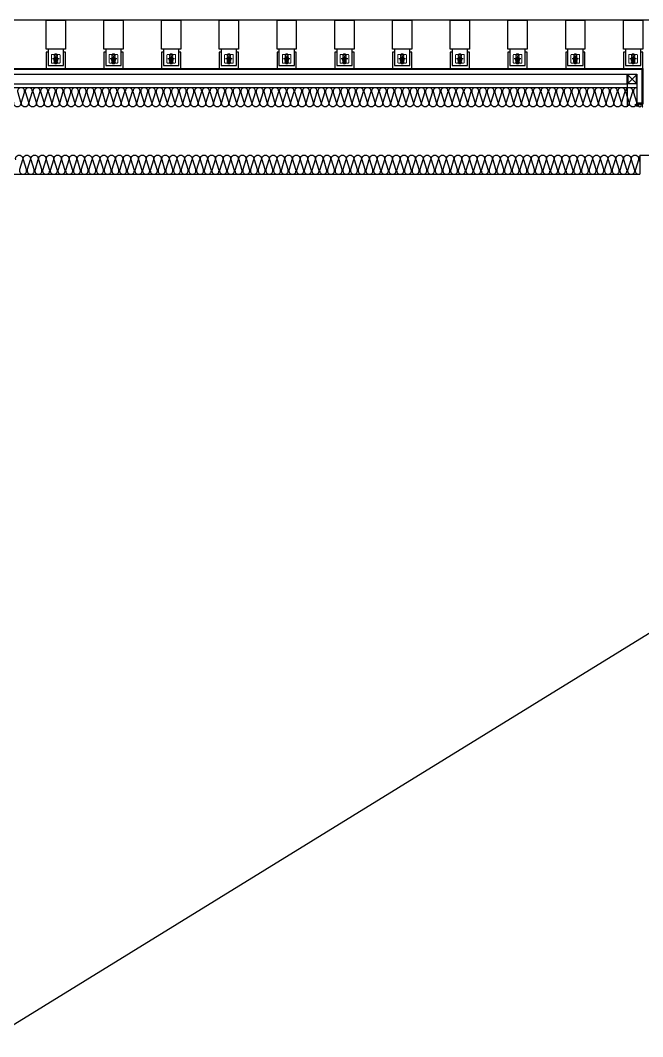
# Model space of a CAD drawing. Header units: millimetres. Extents: x 49154 to 181784, y 28275 to 149577.
# Drawn here: x 148520 to 151754, y 144174 to 149455 of the extents above; entities that cross this region are included whole.
import ezdxf

# ---------------------------------------------------------------- set-up
doc = ezdxf.new("R2010")
doc.units = ezdxf.units.MM
doc.header["$LTSCALE"] = 300
for name, pattern in [('CENTER2', [1.125, 0.75, -0.125, 0.125, -0.125]), ('CENTERX2', [4, 2.5, -0.5, 0.5, -0.5]), ('HID', [2.8, 1.8, -1])]:
    doc.linetypes.add(name, pattern=pattern)
doc.layers.add('4', color=4, linetype='Continuous', lineweight=13)
for name, color, linetype in [('6FIN', 6, 'Continuous'), ('A-ELE-8', 8, 'Continuous'), ('A-FIN', 6, 'Continuous'), ('A-FIN(EX)', 6, 'Continuous'), ('A-HAT-MATL', 8, 'Continuous'), ('A-OPEN', 1, 'Continuous'), ('A-하지철물', 55, 'Continuous'), ('ISL', 251, 'Continuous'), ('loco_SCR', 1, 'Continuous'), ('SCREW', 6, 'Continuous'), ('SHEET', 6, 'Continuous'), ('보(girder)', 7, 'HID'), ('복합판넬', 6, 'Continuous'), ('코킹', 191, 'Continuous')]:
    doc.layers.add(name, color=color, linetype=linetype)

# ---------------------------------------------------------------- blocks, each defined once
blk = doc.blocks.new('N-washer')
at = {"layer": '4', "color": 253}
for p, q in [((-22.5, 19.5), (-22.5, -19.5)), ((19.5, 22.5), (-19.5, 22.5)), ((22.5, -19.5), (22.5, 19.5)), ((-19.5, -22.5), (19.5, -22.5))]:
    blk.add_line(p, q, dxfattribs=at)
at = {"layer": '4', "color": 253, "linetype": 'HID', "lineweight": 25, "ltscale": 0.5}
for p, q in [((-6.9, 17.6), (-8.3, 16.7)), ((-8.3, 16.7), (-8.3, 15.8)), ((-8.3, 15.8), (-6.9, 15)), ((-6.9, 13.6), (-8.3, 12.7)), ((-8.3, 12.7), (-8.3, 11.8)), ((-8.3, 11.8), (-6.9, 11)), ((-6.9, 9.6), (-8.3, 8.7)), ((-8.3, 8.7), (-8.3, 7.8)), ((-8.3, 7.8), (-6.9, 7)), ((-6.9, 5.6), (-8.3, 4.7)), ((-8.3, 4.7), (-8.3, 3.8)), ((-8.3, 3.8), (-7, 3)), ((-7, 3), (-6, 3)), ((-6.9, 15), (-6.9, 13.6)), ((-6.9, 11), (-6.9, 9.6)), ((-6.9, 7), (-6.9, 5.6)), ((-6.5, 0.5), (-6.5, -0.5)), ((6, 3), (7, 3)), ((6.5, -0.5), (6.5, 0.5)), ((8.3, 16.7), (6.9, 17.6)), ((6.9, 15), (8.3, 15.8)), ((6.9, 13.6), (6.9, 15)), ((8.3, 12.7), (6.9, 13.6)), ((6.9, 11), (8.3, 11.8)), ((6.9, 9.6), (6.9, 11)), ((8.3, 8.7), (6.9, 9.6)), ((6.9, 7), (8.3, 7.8)), ((6.9, 5.6), (6.9, 7)), ((8.3, 4.7), (6.9, 5.6)), ((7, 3), (8.3, 3.8)), ((8.3, 15.8), (8.3, 16.7)), ((8.3, 11.8), (8.3, 12.7)), ((8.3, 7.8), (8.3, 8.7)), ((8.3, 3.8), (8.3, 4.7))]:
    blk.add_line(p, q, dxfattribs=at)
at = {"layer": '4', "color": 253, "linetype": 'HID', "lineweight": 25}
blk.add_line((6.9, 17.6), (-6.9, 17.6), dxfattribs=at)
at = {"layer": '4', "color": 253}
for centre, start, end in [((-19.5, 19.5), 90, 180), ((19.5, 19.5), 0, 90), ((-19.5, -19.5), 180, 270), ((19.5, -19.5), 270, 0)]:
    blk.add_arc(centre, 3, start, end, dxfattribs=at)
at = {"layer": '4', "color": 253, "linetype": 'HID', "lineweight": 25, "ltscale": 0.5}
for centre, start, end in [((0, 0.5), 157.3801, 180), ((0, 0.5), 22.6199, 157.3801), ((0, 0.5), 0, 22.6199), ((0, -0.5), 180, 0)]:
    blk.add_arc(centre, 6.5, start, end, dxfattribs=at)
blk.add_point((0, 0), dxfattribs=at)
blk = doc.blocks.new('A$C908c0e9f')
at = {"layer": 'A-ELE-8', "color": 251, "linetype": 'CENTER2'}
for p, q in [((67.2, 80), (32.8, 80)), ((50, 97.2), (50, 62.8))]:
    blk.add_line(p, q, dxfattribs=at)
at = {"layer": 'A-ELE-8', "color": 251, "elevation": 0}
for points in [[(10, 115), (0, 115), (0, 30)], [(100, 30), (100, 115), (90, 115)]]:
    blk.add_lwpolyline(points, dxfattribs=at)
for points in [[(10, 130), (10, 45), (90, 45), (90, 130)], [(50, 90.4), (41, 85.2), (41, 74.8), (50, 69.6), (59, 74.8), (59, 85.2)]]:
    blk.add_lwpolyline(points, close=True, dxfattribs=at)
at = {"layer": 'A-ELE-8', "color": 251, "linetype": 'HID', "lineweight": 25, "ltscale": 0.5, "elevation": 0}
blk.add_lwpolyline([(57, 58.6), (58.4, 59.4), (58.4, 60.5), (57, 61.4), (57, 62.6), (58.4, 63.4), (58.4, 64.5), (57, 65.4), (57, 66.6), (58.4, 67.4), (58.4, 68.5), (57, 69.4), (57, 70.6), (58.4, 71.4), (58.4, 72.5), (57, 73.4), (57, 74.6), (58.4, 75.4), (58.4, 76.5), (57, 77.4), (57, 78.6), (58.4, 79.4), (58.4, 80.5), (57, 81.4), (57, 82.6), (58.4, 83.4), (58.4, 84.5), (57, 85.4), (57, 86.6), (58.4, 87.4), (58.4, 88.5), (57, 89.4), (57, 90.6), (58.4, 91.4), (58.4, 92.5), (57, 93.4), (57, 94.6), (58.4, 95.4), (58.4, 96.5), (57, 97.4), (57, 98.6), (58.4, 99.4), (58.4, 100.5), (57, 101.4, 0.50708), (42.9, 101.4), (41.5, 100.5), (41.5, 99.4), (42.9, 98.6), (42.9, 97.4), (41.5, 96.5), (41.5, 95.4), (42.9, 94.6), (42.9, 93.4), (41.5, 92.5), (41.5, 91.4), (42.9, 90.6), (42.9, 89.4), (41.5, 88.5), (41.5, 87.4), (42.9, 86.6), (42.9, 85.4), (41.5, 84.5), (41.5, 83.4), (42.9, 82.6), (42.9, 81.4), (41.5, 80.5), (41.5, 79.4), (42.9, 78.6), (42.9, 77.4), (41.5, 76.5), (41.5, 75.4), (42.9, 74.6), (42.9, 73.4), (41.5, 72.5), (41.5, 71.4), (42.9, 70.6), (42.9, 69.4), (41.5, 68.5), (41.5, 67.4), (42.9, 66.6), (42.9, 65.4), (41.5, 64.5), (41.5, 63.4), (42.9, 62.6), (42.9, 61.4), (41.5, 60.5), (41.5, 59.4), (42.9, 58.6, 0.50708)], format="xyb", close=True, dxfattribs=at)
at = {"layer": 'A-ELE-8', "color": 251}
blk.add_circle((50, 80), 9, dxfattribs=at)
at = {"layer": 'A-ELE-8', "color": 251, "linetype": 'HID'}
blk.add_circle((50, 80), 6, dxfattribs=at)
at = {"layer": 'A-FIN(EX)', "elevation": 0}
blk.add_lwpolyline([(0, 280), (100, 280), (100, 130), (0, 130)], close=True, dxfattribs=at)
at = {"layer": 'A-ELE-8', "color": 251, "xscale": -1, "rotation": 180}
blk.add_blockref('N-washer', (50, 80), dxfattribs=at)
blk = doc.blocks.new('*U124')
at = {"layer": '6FIN'}
blk.add_lwpolyline([(25.3, 50), (-24.7, 50), (-24.7, 0), (25.3, 0)], close=True, dxfattribs=at)
at = {"layer": 'SHEET', "color": 8}
for p, q in [((-22.2, 2.5), (22.8, 47.5)), ((22.8, 2.5), (-22.2, 47.5))]:
    blk.add_line(p, q, dxfattribs=at)
blk.add_lwpolyline([(22.3, 2.3), (-21.7, 2.3, -0.414214), (-22.4, 3), (-22.4, 47, -0.414214), (-21.7, 47.7), (22.3, 47.7, -0.414214), (23, 47), (23, 3, -0.414214)], format="xyb", close=True, dxfattribs=at)
blk = doc.blocks.new('screw-2')
at = {"layer": 'loco_SCR', "linetype": 'CENTERX2'}
blk.add_line((-8.6, 0), (20.1, 0), dxfattribs=at)
at = {"layer": 'loco_SCR'}
for p, q in [((-2.4, 1.6), (-1.7, 3)), ((-0.7, 0.3), (-2.2, 0.8)), ((0, 4), (0, -4)), ((0, 2), (12.5, 2)), ((4.2, 2.5), (2.4, -2.5)), ((5.9, 2.5), (4.1, -2.5)), ((7.6, 2.5), (5.8, -2.5)), ((9.3, 2.5), (7.5, -2.5)), ((11, 2.5), (10.3, 0.5)), ((16, 0), (11.1, 0.8)), ((16, 0), (12.4, -2)), ((16, 0), (12.5, 2)), ((-2.4, -1.6), (-1.7, -3)), ((-0.7, -0.3), (-2.2, -0.8)), ((0, -2), (12.4, -2)), ((9.8, -1), (9.2, -2.5))]:
    blk.add_line(p, q, dxfattribs=at)
for centre, radius, start, end in [((0, 0), 4, 90, 270), ((-2, 1.3), 0.5, 135, 249.90676), ((-2.1, 3.1), 0.393, 352.90945, 75.28993), ((-0.7, 0), 0.262, 273.80758, 86.54792), ((11.1, -0.6), 1.4, 70.8182, 270.52942), ((-2, -1.3), 0.5, 109.98259, 225), ((-2.1, -3), 0.393, 261.9149, 3.48676)]:
    blk.add_arc(centre, radius, start, end, dxfattribs=at)
blk = doc.blocks.new('A$Caf999d5d')
at = {"layer": 'A-FIN'}
for p, q in [((-1, 15), (25, 14.9)), ((3, 19), (29, 18.9)), ((25, 7.4), (25, 14.9)), ((28, 7.4), (25, 7.4)), ((29, 7.4), (25, 7.4)), ((29, 7.4), (29, 18.9))]:
    blk.add_line(p, q, dxfattribs=at)
at = {"layer": '코킹', "color": 1}
blk.add_circle((14.5, 7.5), 7.5, dxfattribs=at)
at = {"layer": '코킹', "color": 1, "extrusion": (0, 0, -1)}
blk.add_ellipse((-1, 7.5), major_axis=(0, 7.5), ratio=0.368706, start_param=0, end_param=3.141604, dxfattribs=at)
at = {"layer": 'SCREW', "xscale": 0.700000000000001, "yscale": 0.700000000000001, "zscale": 0.700000000000001, "rotation": 359.9997454971837}
blk.add_blockref('screw-2', (25, 11.2), dxfattribs=at)
blk = doc.blocks.new('*U126')
at = {"layer": 'A-하지철물'}
for points in [[(-2338.2, -220), (-2338.2, -50), (4601.8, -50), (4601.8, -220)], [(-2288.2, -220), (-2288.2, -100), (4551.8, -100), (4551.8, -220)]]:
    blk.add_lwpolyline(points, dxfattribs=at)
at = {"layer": '복합판넬'}
for points in [[(-2368.2, -205), (-2368.2, -20), (4631.8, -20), (4631.8, -205)], [(-2364.2, -201), (-2364.2, -24), (4627.8, -24), (4627.8, -201)]]:
    blk.add_lwpolyline(points, dxfattribs=at)
at = {"layer": 'A-FIN', "xscale": -1}
blk.add_blockref('A$Caf999d5d', (4630.8, -220), dxfattribs=at)
at = {"layer": '보(girder)', "xscale": -1, "rotation": 180}
blk.add_blockref('*U124', (4576.5, -50), dxfattribs=at)

msp = doc.modelspace()

# ---------------------------------------------------------------- linework, layer by layer
at = {"layer": 'A-HAT-MATL'}
msp.add_line((165553.6, 149455), (104053.6, 149455), dxfattribs=at)
at = {"layer": 'A-OPEN'}
msp.add_line((104303.6, 117005), (155653.6, 148655), dxfattribs=at)
at = {"layer": 'ISL'}
for q in [(151738.6, 148655), (155568.6, 148755)]:
    msp.add_line((151738.6, 148755), q, dxfattribs=at)
at = {"layer": 'ISL', "elevation": 0}
for points in [[(151723.6, 149105), (144783.6, 149105)], [(144768.6, 148655), (145053.6, 148655), (145053.6, 148105), (146053.6, 148105), (146053.6, 148655), (151738.6, 148655)]]:
    msp.add_lwpolyline(points, dxfattribs=at)
for points in [[(151723.6, 149105, 0.509267), (151705.9, 149080.8), (151721.2, 149029.3, -1.372593), (151685.9, 149029.3), (151701.2, 149080.8, 0.509267), (151683.6, 149105, 0.509267), (151665.9, 149080.8), (151681.2, 149029.3, -1.372593), (151645.9, 149029.3), (151661.2, 149080.8, 0.509267), (151643.6, 149105, 0.509267), (151625.9, 149080.8), (151641.2, 149029.3, -1.372593), (151605.9, 149029.3), (151621.2, 149080.8, 0.509267), (151603.6, 149105, 0.509267), (151585.9, 149080.8), (151601.2, 149029.3, -1.372593), (151565.9, 149029.3), (151581.2, 149080.8, 0.509267), (151563.6, 149105, 0.509267), (151545.9, 149080.8), (151561.2, 149029.3, -1.372593), (151525.9, 149029.3), (151541.2, 149080.8, 0.509267), (151523.6, 149105, 0.509267), (151505.9, 149080.8), (151521.2, 149029.3, -1.372593), (151485.9, 149029.3), (151501.2, 149080.8, 0.509267), (151483.6, 149105, 0.509267), (151465.9, 149080.8), (151481.2, 149029.3, -1.372593), (151445.9, 149029.3), (151461.2, 149080.8, 0.509267), (151443.6, 149105, 0.509267), (151425.9, 149080.8), (151441.2, 149029.3, -1.372593), (151405.9, 149029.3), (151421.2, 149080.8, 0.509267), (151403.6, 149105, 0.509267), (151385.9, 149080.8), (151401.2, 149029.3, -1.372593), (151365.9, 149029.3), (151381.2, 149080.8, 0.509267), (151363.6, 149105, 0.509267), (151345.9, 149080.8), (151361.2, 149029.3, -1.372593), (151325.9, 149029.3), (151341.2, 149080.8, 0.509267), (151323.6, 149105, 0.509267), (151305.9, 149080.8), (151321.2, 149029.3, -1.372593), (151285.9, 149029.3), (151301.2, 149080.8, 0.509267), (151283.6, 149105, 0.509267), (151265.9, 149080.8), (151281.2, 149029.3, -1.372593), (151245.9, 149029.3), (151261.2, 149080.8, 0.509267), (151243.6, 149105, 0.509267), (151225.9, 149080.8), (151241.2, 149029.3, -1.372593), (151205.9, 149029.3), (151221.2, 149080.8, 0.509267), (151203.6, 149105, 0.509267), (151185.9, 149080.8), (151201.2, 149029.3, -1.372593), (151165.9, 149029.3), (151181.2, 149080.8, 0.509267), (151163.6, 149105, 0.509267), (151145.9, 149080.8), (151161.2, 149029.3, -1.372593), (151125.9, 149029.3), (151141.2, 149080.8, 0.509267), (151123.6, 149105, 0.509267), (151105.9, 149080.8), (151121.2, 149029.3, -1.372593), (151085.9, 149029.3), (151101.2, 149080.8, 0.509267), (151083.6, 149105, 0.509267), (151065.9, 149080.8), (151081.2, 149029.3, -1.372593), (151045.9, 149029.3), (151061.2, 149080.8, 0.509267), (151043.6, 149105, 0.509267), (151025.9, 149080.8), (151041.2, 149029.3, -1.372593), (151005.9, 149029.3), (151021.2, 149080.8, 0.509267), (151003.6, 149105, 0.509267), (150985.9, 149080.8), (151001.2, 149029.3, -1.372593), (150965.9, 149029.3), (150981.2, 149080.8, 0.509267), (150963.6, 149105, 0.509267), (150945.9, 149080.8), (150961.2, 149029.3, -1.372593), (150925.9, 149029.3), (150941.2, 149080.8, 0.509267), (150923.6, 149105, 0.509267), (150905.9, 149080.8), (150921.2, 149029.3, -1.372593), (150885.9, 149029.3), (150901.2, 149080.8, 0.509267), (150883.6, 149105, 0.509267), (150865.9, 149080.8), (150881.2, 149029.3, -1.372593), (150845.9, 149029.3), (150861.2, 149080.8, 0.509267), (150843.6, 149105, 0.509267), (150825.9, 149080.8), (150841.2, 149029.3, -1.372593), (150805.9, 149029.3), (150821.2, 149080.8, 0.509267), (150803.6, 149105, 0.509267), (150785.9, 149080.8), (150801.2, 149029.3, -1.372593), (150765.9, 149029.3), (150781.2, 149080.8, 0.509267), (150763.6, 149105, 0.509267), (150745.9, 149080.8), (150761.2, 149029.3, -1.372593), (150725.9, 149029.3), (150741.2, 149080.8, 0.509267), (150723.6, 149105, 0.509267), (150705.9, 149080.8), (150721.2, 149029.3, -1.372593), (150685.9, 149029.3), (150701.2, 149080.8, 0.509267), (150683.6, 149105, 0.509267), (150665.9, 149080.8), (150681.2, 149029.3, -1.372593), (150645.9, 149029.3), (150661.2, 149080.8, 0.509267), (150643.6, 149105, 0.509267), (150625.9, 149080.8), (150641.2, 149029.3, -1.372593), (150605.9, 149029.3), (150621.2, 149080.8, 0.509267), (150603.6, 149105, 0.509267), (150585.9, 149080.8), (150601.2, 149029.3, -1.372593), (150565.9, 149029.3), (150581.2, 149080.8, 0.509267), (150563.6, 149105, 0.509267), (150545.9, 149080.8), (150561.2, 149029.3, -1.372593), (150525.9, 149029.3), (150541.2, 149080.8, 0.509267), (150523.6, 149105, 0.509267), (150505.9, 149080.8), (150521.2, 149029.3, -1.372593), (150485.9, 149029.3), (150501.2, 149080.8, 0.509267), (150483.6, 149105, 0.509267), (150465.9, 149080.8), (150481.2, 149029.3, -1.372593), (150445.9, 149029.3), (150461.2, 149080.8, 0.509267), (150443.6, 149105, 0.509267), (150425.9, 149080.8), (150441.2, 149029.3, -1.372593), (150405.9, 149029.3), (150421.2, 149080.8, 0.509267), (150403.6, 149105, 0.509267), (150385.9, 149080.8), (150401.2, 149029.3, -1.372593), (150365.9, 149029.3), (150381.2, 149080.8, 0.509267), (150363.6, 149105, 0.509267), (150345.9, 149080.8), (150361.2, 149029.3, -1.372593), (150325.9, 149029.3), (150341.2, 149080.8, 0.509267), (150323.6, 149105, 0.509267), (150305.9, 149080.8), (150321.2, 149029.3, -1.372593), (150285.9, 149029.3), (150301.2, 149080.8, 0.509267), (150283.6, 149105, 0.509267), (150265.9, 149080.8), (150281.2, 149029.3, -1.372593), (150245.9, 149029.3), (150261.2, 149080.8, 0.509267), (150243.6, 149105, 0.509267), (150225.9, 149080.8), (150241.2, 149029.3, -1.372593), (150205.9, 149029.3), (150221.2, 149080.8, 0.509267), (150203.6, 149105, 0.509267), (150185.9, 149080.8), (150201.2, 149029.3, -1.372593), (150165.9, 149029.3), (150181.2, 149080.8, 0.509267), (150163.6, 149105, 0.509267), (150145.9, 149080.8), (150161.2, 149029.3, -1.372593), (150125.9, 149029.3), (150141.2, 149080.8, 0.509267), (150123.6, 149105, 0.509267), (150105.9, 149080.8), (150121.2, 149029.3, -1.372593), (150085.9, 149029.3), (150101.2, 149080.8, 0.509267), (150083.6, 149105, 0.509267), (150065.9, 149080.8), (150081.2, 149029.3, -1.372593), (150045.9, 149029.3), (150061.2, 149080.8, 0.509267), (150043.6, 149105, 0.509267), (150025.9, 149080.8), (150041.2, 149029.3, -1.372593), (150005.9, 149029.3), (150021.2, 149080.8, 0.509267), (150003.6, 149105, 0.509267), (149985.9, 149080.8), (150001.2, 149029.3, -1.372593), (149965.9, 149029.3), (149981.2, 149080.8, 0.509267), (149963.6, 149105, 0.509267), (149945.9, 149080.8), (149961.2, 149029.3, -1.372593), (149925.9, 149029.3), (149941.2, 149080.8, 0.509267), (149923.6, 149105, 0.509267), (149905.9, 149080.8), (149921.2, 149029.3, -1.372593), (149885.9, 149029.3), (149901.2, 149080.8, 0.509267), (149883.6, 149105, 0.509267), (149865.9, 149080.8), (149881.2, 149029.3, -1.372593), (149845.9, 149029.3), (149861.2, 149080.8, 0.509267), (149843.6, 149105, 0.509267), (149825.9, 149080.8), (149841.2, 149029.3, -1.372593), (149805.9, 149029.3), (149821.2, 149080.8, 0.509267), (149803.6, 149105, 0.509267), (149785.9, 149080.8), (149801.2, 149029.3, -1.372593), (149765.9, 149029.3), (149781.2, 149080.8, 0.509267), (149763.6, 149105, 0.509267), (149745.9, 149080.8), (149761.2, 149029.3, -1.372593), (149725.9, 149029.3), (149741.2, 149080.8, 0.509267), (149723.6, 149105, 0.509267), (149705.9, 149080.8), (149721.2, 149029.3, -1.372593), (149685.9, 149029.3), (149701.2, 149080.8, 0.509267), (149683.6, 149105, 0.509267), (149665.9, 149080.8), (149681.2, 149029.3, -1.372593), (149645.9, 149029.3), (149661.2, 149080.8, 0.509267), (149643.6, 149105, 0.509267), (149625.9, 149080.8), (149641.2, 149029.3, -1.372593), (149605.9, 149029.3), (149621.2, 149080.8, 0.509267), (149603.6, 149105, 0.509267), (149585.9, 149080.8), (149601.2, 149029.3, -1.372593), (149565.9, 149029.3), (149581.2, 149080.8, 0.509267), (149563.6, 149105, 0.509267), (149545.9, 149080.8), (149561.2, 149029.3, -1.372593), (149525.9, 149029.3), (149541.2, 149080.8, 0.509267), (149523.6, 149105, 0.509267), (149505.9, 149080.8), (149521.2, 149029.3, -1.372593), (149485.9, 149029.3), (149501.2, 149080.8, 0.509267), (149483.6, 149105, 0.509267), (149465.9, 149080.8), (149481.2, 149029.3, -1.372593), (149445.9, 149029.3), (149461.2, 149080.8, 0.509267), (149443.6, 149105, 0.509267), (149425.9, 149080.8), (149441.2, 149029.3, -1.372593), (149405.9, 149029.3), (149421.2, 149080.8, 0.509267), (149403.6, 149105, 0.509267), (149385.9, 149080.8), (149401.2, 149029.3, -1.372593), (149365.9, 149029.3), (149381.2, 149080.8, 0.509267), (149363.6, 149105, 0.509267), (149345.9, 149080.8), (149361.2, 149029.3, -1.372593), (149325.9, 149029.3), (149341.2, 149080.8, 0.509267), (149323.6, 149105, 0.509267), (149305.9, 149080.8), (149321.2, 149029.3, -1.372593), (149285.9, 149029.3), (149301.2, 149080.8, 0.509267), (149283.6, 149105, 0.509267), (149265.9, 149080.8), (149281.2, 149029.3, -1.372593), (149245.9, 149029.3), (149261.2, 149080.8, 0.509267), (149243.6, 149105, 0.509267), (149225.9, 149080.8), (149241.2, 149029.3, -1.372593), (149205.9, 149029.3), (149221.2, 149080.8, 0.509267), (149203.6, 149105, 0.509267), (149185.9, 149080.8), (149201.2, 149029.3, -1.372593), (149165.9, 149029.3), (149181.2, 149080.8, 0.509267), (149163.6, 149105, 0.509267), (149145.9, 149080.8), (149161.2, 149029.3, -1.372593), (149125.9, 149029.3), (149141.2, 149080.8, 0.509267), (149123.6, 149105, 0.509267), (149105.9, 149080.8), (149121.2, 149029.3, -1.372593), (149085.9, 149029.3), (149101.2, 149080.8, 0.509267), (149083.6, 149105, 0.509267), (149065.9, 149080.8), (149081.2, 149029.3, -1.372593), (149045.9, 149029.3), (149061.2, 149080.8, 0.509267), (149043.6, 149105, 0.509267), (149025.9, 149080.8), (149041.2, 149029.3, -1.372593), (149005.9, 149029.3), (149021.2, 149080.8, 0.509267), (149003.6, 149105, 0.509267), (148985.9, 149080.8), (149001.2, 149029.3, -1.372593), (148965.9, 149029.3), (148981.2, 149080.8, 0.509267), (148963.6, 149105, 0.509267), (148945.9, 149080.8), (148961.2, 149029.3, -1.372593), (148925.9, 149029.3), (148941.2, 149080.8, 0.509267), (148923.6, 149105, 0.509267), (148905.9, 149080.8), (148921.2, 149029.3, -1.372593), (148885.9, 149029.3), (148901.2, 149080.8, 0.509267), (148883.6, 149105, 0.509267), (148865.9, 149080.8), (148881.2, 149029.3, -1.372593), (148845.9, 149029.3), (148861.2, 149080.8, 0.509267), (148843.6, 149105, 0.509267), (148825.9, 149080.8), (148841.2, 149029.3, -1.372593), (148805.9, 149029.3), (148821.2, 149080.8, 0.509267), (148803.6, 149105, 0.509267), (148785.9, 149080.8), (148801.2, 149029.3, -1.372593), (148765.9, 149029.3), (148781.2, 149080.8, 0.509267), (148763.6, 149105, 0.509267), (148745.9, 149080.8), (148761.2, 149029.3, -1.372593), (148725.9, 149029.3), (148741.2, 149080.8, 0.509267), (148723.6, 149105, 0.509267), (148705.9, 149080.8), (148721.2, 149029.3, -1.372593), (148685.9, 149029.3), (148701.2, 149080.8, 0.509267), (148683.6, 149105, 0.509267), (148665.9, 149080.8), (148681.2, 149029.3, -1.372593), (148645.9, 149029.3), (148661.2, 149080.8, 0.509267), (148643.6, 149105, 0.509267), (148625.9, 149080.8), (148641.2, 149029.3, -1.372593), (148605.9, 149029.3), (148621.2, 149080.8, 0.509267), (148603.6, 149105, 0.509267), (148585.9, 149080.8), (148601.2, 149029.3, -1.372593), (148565.9, 149029.3), (148581.2, 149080.8, 0.509267), (148563.6, 149105, 0.509267), (148545.9, 149080.8), (148561.2, 149029.3, -1.372593), (148525.9, 149029.3), (148541.2, 149080.8, 0.509267), (148523.6, 149105, 0.509267), (148505.9, 149080.8), (148521.2, 149029.3, -1.372593), (148485.9, 149029.3)], [(148495.9, 148730.8, -1.372593), (148531.3, 148730.8), (148515.9, 148679.3, 0.509267), (148533.6, 148655, 0.509267), (148551.3, 148679.3), (148535.9, 148730.8, -1.372593), (148571.3, 148730.8), (148555.9, 148679.3, 0.509267), (148573.6, 148655, 0.509267), (148591.3, 148679.3), (148575.9, 148730.8, -1.372593), (148611.3, 148730.8), (148595.9, 148679.3, 0.509267), (148613.6, 148655, 0.509267), (148631.3, 148679.3), (148615.9, 148730.8, -1.372593), (148651.3, 148730.8), (148635.9, 148679.3, 0.509267), (148653.6, 148655, 0.509267), (148671.3, 148679.3), (148655.9, 148730.8, -1.372593), (148691.3, 148730.8), (148675.9, 148679.3, 0.509267), (148693.6, 148655, 0.509267), (148711.3, 148679.3), (148695.9, 148730.8, -1.372593), (148731.3, 148730.8), (148715.9, 148679.3, 0.509267), (148733.6, 148655, 0.509267), (148751.3, 148679.3), (148735.9, 148730.8, -1.372593), (148771.3, 148730.8), (148755.9, 148679.3, 0.509267), (148773.6, 148655, 0.509267), (148791.3, 148679.3), (148775.9, 148730.8, -1.372593), (148811.3, 148730.8), (148795.9, 148679.3, 0.509267), (148813.6, 148655, 0.509267), (148831.3, 148679.3), (148815.9, 148730.8, -1.372593), (148851.3, 148730.8), (148835.9, 148679.3, 0.509267), (148853.6, 148655, 0.509267), (148871.3, 148679.3), (148855.9, 148730.8, -1.372593), (148891.3, 148730.8), (148875.9, 148679.3, 0.509267), (148893.6, 148655, 0.509267), (148911.3, 148679.3), (148895.9, 148730.8, -1.372593), (148931.3, 148730.8), (148915.9, 148679.3, 0.509267), (148933.6, 148655, 0.509267), (148951.3, 148679.3), (148935.9, 148730.8, -1.372593), (148971.3, 148730.8), (148955.9, 148679.3, 0.509267), (148973.6, 148655, 0.509267), (148991.3, 148679.3), (148975.9, 148730.8, -1.372593), (149011.3, 148730.8), (148995.9, 148679.3, 0.509267), (149013.6, 148655, 0.509267), (149031.3, 148679.3), (149015.9, 148730.8, -1.372593), (149051.3, 148730.8), (149035.9, 148679.3, 0.509267), (149053.6, 148655, 0.509267), (149071.3, 148679.3), (149055.9, 148730.8, -1.372593), (149091.3, 148730.8), (149075.9, 148679.3, 0.509267), (149093.6, 148655, 0.509267), (149111.3, 148679.3), (149095.9, 148730.8, -1.372593), (149131.3, 148730.8), (149115.9, 148679.3, 0.509267), (149133.6, 148655, 0.509267), (149151.3, 148679.3), (149135.9, 148730.8, -1.372593), (149171.3, 148730.8), (149155.9, 148679.3, 0.509267), (149173.6, 148655, 0.509267), (149191.3, 148679.3), (149175.9, 148730.8, -1.372593), (149211.3, 148730.8), (149195.9, 148679.3, 0.509267), (149213.6, 148655, 0.509267), (149231.3, 148679.3), (149215.9, 148730.8, -1.372593), (149251.3, 148730.8), (149235.9, 148679.3, 0.509267), (149253.6, 148655, 0.509267), (149271.3, 148679.3), (149255.9, 148730.8, -1.372593), (149291.3, 148730.8), (149275.9, 148679.3, 0.509267), (149293.6, 148655, 0.509267), (149311.3, 148679.3), (149295.9, 148730.8, -1.372593), (149331.3, 148730.8), (149315.9, 148679.3, 0.509267), (149333.6, 148655, 0.509267), (149351.3, 148679.3), (149335.9, 148730.8, -1.372593), (149371.3, 148730.8), (149355.9, 148679.3, 0.509267), (149373.6, 148655, 0.509267), (149391.3, 148679.3), (149375.9, 148730.8, -1.372593), (149411.3, 148730.8), (149395.9, 148679.3, 0.509267), (149413.6, 148655, 0.509267), (149431.3, 148679.3), (149415.9, 148730.8, -1.372593), (149451.3, 148730.8), (149435.9, 148679.3, 0.509267), (149453.6, 148655, 0.509267), (149471.3, 148679.3), (149455.9, 148730.8, -1.372593), (149491.3, 148730.8), (149475.9, 148679.3, 0.509267), (149493.6, 148655, 0.509267), (149511.3, 148679.3), (149495.9, 148730.8, -1.372593), (149531.3, 148730.8), (149515.9, 148679.3, 0.509267), (149533.6, 148655, 0.509267), (149551.3, 148679.3), (149535.9, 148730.8, -1.372593), (149571.3, 148730.8), (149555.9, 148679.3, 0.509267), (149573.6, 148655, 0.509267), (149591.3, 148679.3), (149575.9, 148730.8, -1.372593), (149611.3, 148730.8), (149595.9, 148679.3, 0.509267), (149613.6, 148655, 0.509267), (149631.3, 148679.3), (149615.9, 148730.8, -1.372593), (149651.3, 148730.8), (149635.9, 148679.3, 0.509267), (149653.6, 148655, 0.509267), (149671.3, 148679.3), (149655.9, 148730.8, -1.372593), (149691.3, 148730.8), (149675.9, 148679.3, 0.509267), (149693.6, 148655, 0.509267), (149711.3, 148679.3), (149695.9, 148730.8, -1.372593), (149731.3, 148730.8), (149715.9, 148679.3, 0.509267), (149733.6, 148655, 0.509267), (149751.3, 148679.3), (149735.9, 148730.8, -1.372593), (149771.3, 148730.8), (149755.9, 148679.3, 0.509267), (149773.6, 148655, 0.509267), (149791.3, 148679.3), (149775.9, 148730.8, -1.372593), (149811.3, 148730.8), (149795.9, 148679.3, 0.509267), (149813.6, 148655, 0.509267), (149831.3, 148679.3), (149815.9, 148730.8, -1.372593), (149851.3, 148730.8), (149835.9, 148679.3, 0.509267), (149853.6, 148655, 0.509267), (149871.3, 148679.3), (149855.9, 148730.8, -1.372593), (149891.3, 148730.8), (149875.9, 148679.3, 0.509267), (149893.6, 148655, 0.509267), (149911.3, 148679.3), (149895.9, 148730.8, -1.372593), (149931.3, 148730.8), (149915.9, 148679.3, 0.509267), (149933.6, 148655, 0.509267), (149951.3, 148679.3), (149935.9, 148730.8, -1.372593), (149971.3, 148730.8), (149955.9, 148679.3, 0.509267), (149973.6, 148655, 0.509267), (149991.3, 148679.3), (149975.9, 148730.8, -1.372593), (150011.3, 148730.8), (149995.9, 148679.3, 0.509267), (150013.6, 148655, 0.509267), (150031.3, 148679.3), (150015.9, 148730.8, -1.372593), (150051.3, 148730.8), (150035.9, 148679.3, 0.509267), (150053.6, 148655, 0.509267), (150071.3, 148679.3), (150055.9, 148730.8, -1.372593), (150091.3, 148730.8), (150075.9, 148679.3, 0.509267), (150093.6, 148655, 0.509267), (150111.3, 148679.3), (150095.9, 148730.8, -1.372593), (150131.3, 148730.8), (150115.9, 148679.3, 0.509267), (150133.6, 148655, 0.509267), (150151.3, 148679.3), (150135.9, 148730.8, -1.372593), (150171.3, 148730.8), (150155.9, 148679.3, 0.509267), (150173.6, 148655, 0.509267), (150191.3, 148679.3), (150175.9, 148730.8, -1.372593), (150211.3, 148730.8), (150195.9, 148679.3, 0.509267), (150213.6, 148655, 0.509267), (150231.3, 148679.3), (150215.9, 148730.8, -1.372593), (150251.3, 148730.8), (150235.9, 148679.3, 0.509267), (150253.6, 148655, 0.509267), (150271.3, 148679.3), (150255.9, 148730.8, -1.372593), (150291.3, 148730.8), (150275.9, 148679.3, 0.509267), (150293.6, 148655, 0.509267), (150311.3, 148679.3), (150295.9, 148730.8, -1.372593), (150331.3, 148730.8), (150315.9, 148679.3, 0.509267), (150333.6, 148655, 0.509267), (150351.3, 148679.3), (150335.9, 148730.8, -1.372593), (150371.3, 148730.8), (150355.9, 148679.3, 0.509267), (150373.6, 148655, 0.509267), (150391.3, 148679.3), (150375.9, 148730.8, -1.372593), (150411.3, 148730.8), (150395.9, 148679.3, 0.509267), (150413.6, 148655, 0.509267), (150431.3, 148679.3), (150415.9, 148730.8, -1.372593), (150451.3, 148730.8), (150435.9, 148679.3, 0.509267), (150453.6, 148655, 0.509267), (150471.3, 148679.3), (150455.9, 148730.8, -1.372593), (150491.3, 148730.8), (150475.9, 148679.3, 0.509267), (150493.6, 148655, 0.509267), (150511.3, 148679.3), (150495.9, 148730.8, -1.372593), (150531.3, 148730.8), (150515.9, 148679.3, 0.509267), (150533.6, 148655, 0.509267), (150551.3, 148679.3), (150535.9, 148730.8, -1.372593), (150571.3, 148730.8), (150555.9, 148679.3, 0.509267), (150573.6, 148655, 0.509267), (150591.3, 148679.3), (150575.9, 148730.8, -1.372593), (150611.3, 148730.8), (150595.9, 148679.3, 0.509267), (150613.6, 148655, 0.509267), (150631.3, 148679.3), (150615.9, 148730.8, -1.372593), (150651.3, 148730.8), (150635.9, 148679.3, 0.509267), (150653.6, 148655, 0.509267), (150671.3, 148679.3), (150655.9, 148730.8, -1.372593), (150691.3, 148730.8), (150675.9, 148679.3, 0.509267), (150693.6, 148655, 0.509267), (150711.3, 148679.3), (150695.9, 148730.8, -1.372593), (150731.3, 148730.8), (150715.9, 148679.3, 0.509267), (150733.6, 148655, 0.509267), (150751.3, 148679.3), (150735.9, 148730.8, -1.372593), (150771.3, 148730.8), (150755.9, 148679.3, 0.509267), (150773.6, 148655, 0.509267), (150791.3, 148679.3), (150775.9, 148730.8, -1.372593), (150811.3, 148730.8), (150795.9, 148679.3, 0.509267), (150813.6, 148655, 0.509267), (150831.3, 148679.3), (150815.9, 148730.8, -1.372593), (150851.3, 148730.8), (150835.9, 148679.3, 0.509267), (150853.6, 148655, 0.509267), (150871.3, 148679.3), (150855.9, 148730.8, -1.372593), (150891.3, 148730.8), (150875.9, 148679.3, 0.509267), (150893.6, 148655, 0.509267), (150911.3, 148679.3), (150895.9, 148730.8, -1.372593), (150931.3, 148730.8), (150915.9, 148679.3, 0.509267), (150933.6, 148655, 0.509267), (150951.3, 148679.3), (150935.9, 148730.8, -1.372593), (150971.3, 148730.8), (150955.9, 148679.3, 0.509267), (150973.6, 148655, 0.509267), (150991.3, 148679.3), (150975.9, 148730.8, -1.372593), (151011.3, 148730.8), (150995.9, 148679.3, 0.509267), (151013.6, 148655, 0.509267), (151031.3, 148679.3), (151015.9, 148730.8, -1.372593), (151051.3, 148730.8), (151035.9, 148679.3, 0.509267), (151053.6, 148655, 0.509267), (151071.3, 148679.3), (151055.9, 148730.8, -1.372593), (151091.3, 148730.8), (151075.9, 148679.3, 0.509267), (151093.6, 148655, 0.509267), (151111.3, 148679.3), (151095.9, 148730.8, -1.372593), (151131.3, 148730.8), (151115.9, 148679.3, 0.509267), (151133.6, 148655, 0.509267), (151151.3, 148679.3), (151135.9, 148730.8, -1.372593), (151171.3, 148730.8), (151155.9, 148679.3, 0.509267), (151173.6, 148655, 0.509267), (151191.3, 148679.3), (151175.9, 148730.8, -1.372593), (151211.3, 148730.8), (151195.9, 148679.3, 0.509267), (151213.6, 148655, 0.509267), (151231.3, 148679.3), (151215.9, 148730.8, -1.372593), (151251.3, 148730.8), (151235.9, 148679.3, 0.509267), (151253.6, 148655, 0.509267), (151271.3, 148679.3), (151255.9, 148730.8, -1.372593), (151291.3, 148730.8), (151275.9, 148679.3, 0.509267), (151293.6, 148655, 0.509267), (151311.3, 148679.3), (151295.9, 148730.8, -1.372593), (151331.3, 148730.8), (151315.9, 148679.3, 0.509267), (151333.6, 148655, 0.509267), (151351.3, 148679.3), (151335.9, 148730.8, -1.372593), (151371.3, 148730.8), (151355.9, 148679.3, 0.509267), (151373.6, 148655, 0.509267), (151391.3, 148679.3), (151375.9, 148730.8, -1.372593), (151411.3, 148730.8), (151395.9, 148679.3, 0.509267), (151413.6, 148655, 0.509267), (151431.3, 148679.3), (151415.9, 148730.8, -1.372593), (151451.3, 148730.8), (151435.9, 148679.3, 0.509267), (151453.6, 148655, 0.509267), (151471.3, 148679.3), (151455.9, 148730.8, -1.372593), (151491.3, 148730.8), (151475.9, 148679.3, 0.509267), (151493.6, 148655, 0.509267), (151511.3, 148679.3), (151495.9, 148730.8, -1.372593), (151531.3, 148730.8), (151515.9, 148679.3, 0.509267), (151533.6, 148655, 0.509267), (151551.3, 148679.3), (151535.9, 148730.8, -1.372593), (151571.3, 148730.8), (151555.9, 148679.3, 0.509267), (151573.6, 148655, 0.509267), (151591.3, 148679.3), (151575.9, 148730.8, -1.372593), (151611.3, 148730.8), (151595.9, 148679.3, 0.509267), (151613.6, 148655, 0.509267), (151631.3, 148679.3), (151615.9, 148730.8, -1.372593), (151651.3, 148730.8), (151635.9, 148679.3, 0.509267), (151653.6, 148655, 0.509267), (151671.3, 148679.3), (151655.9, 148730.8, -1.372593), (151691.3, 148730.8), (151675.9, 148679.3, 0.509267), (151693.6, 148655, 0.509267), (151711.3, 148679.3), (151695.9, 148730.8, -1.372593), (151731.3, 148730.8), (151715.9, 148679.3, 0.509267), (151733.6, 148655, 0.068192), (151738.6, 148655.7, 0.068192)], [(151738.6, 148721.9), (151735.9, 148730.8, -0.23933), (151738.6, 148747.4, -0.23933)]]:
    msp.add_lwpolyline(points, format="xyb", dxfattribs=at)

# ---------------------------------------------------------------- block references
at = {"layer": 'A-ELE-8'}
for p in [(148653.6, 149175), (148953.6, 149175), (149253.6, 149175), (149553.6, 149175), (149853.6, 149175), (150153.6, 149175), (150453.6, 149175), (150753.6, 149175), (151053.6, 149175), (151353.6, 149175), (151653.6, 149175)]:
    msp.add_blockref('A$C908c0e9f', p, dxfattribs=at)
at = {"layer": 'A-FIN', "xscale": -1}
msp.add_blockref('A$Caf999d5d', (151752.6, 149005), dxfattribs=at)
at = {"layer": '복합판넬'}
msp.add_blockref('*U126', (147121.8, 149225), dxfattribs=at)

doc.saveas('drawing.dxf')
